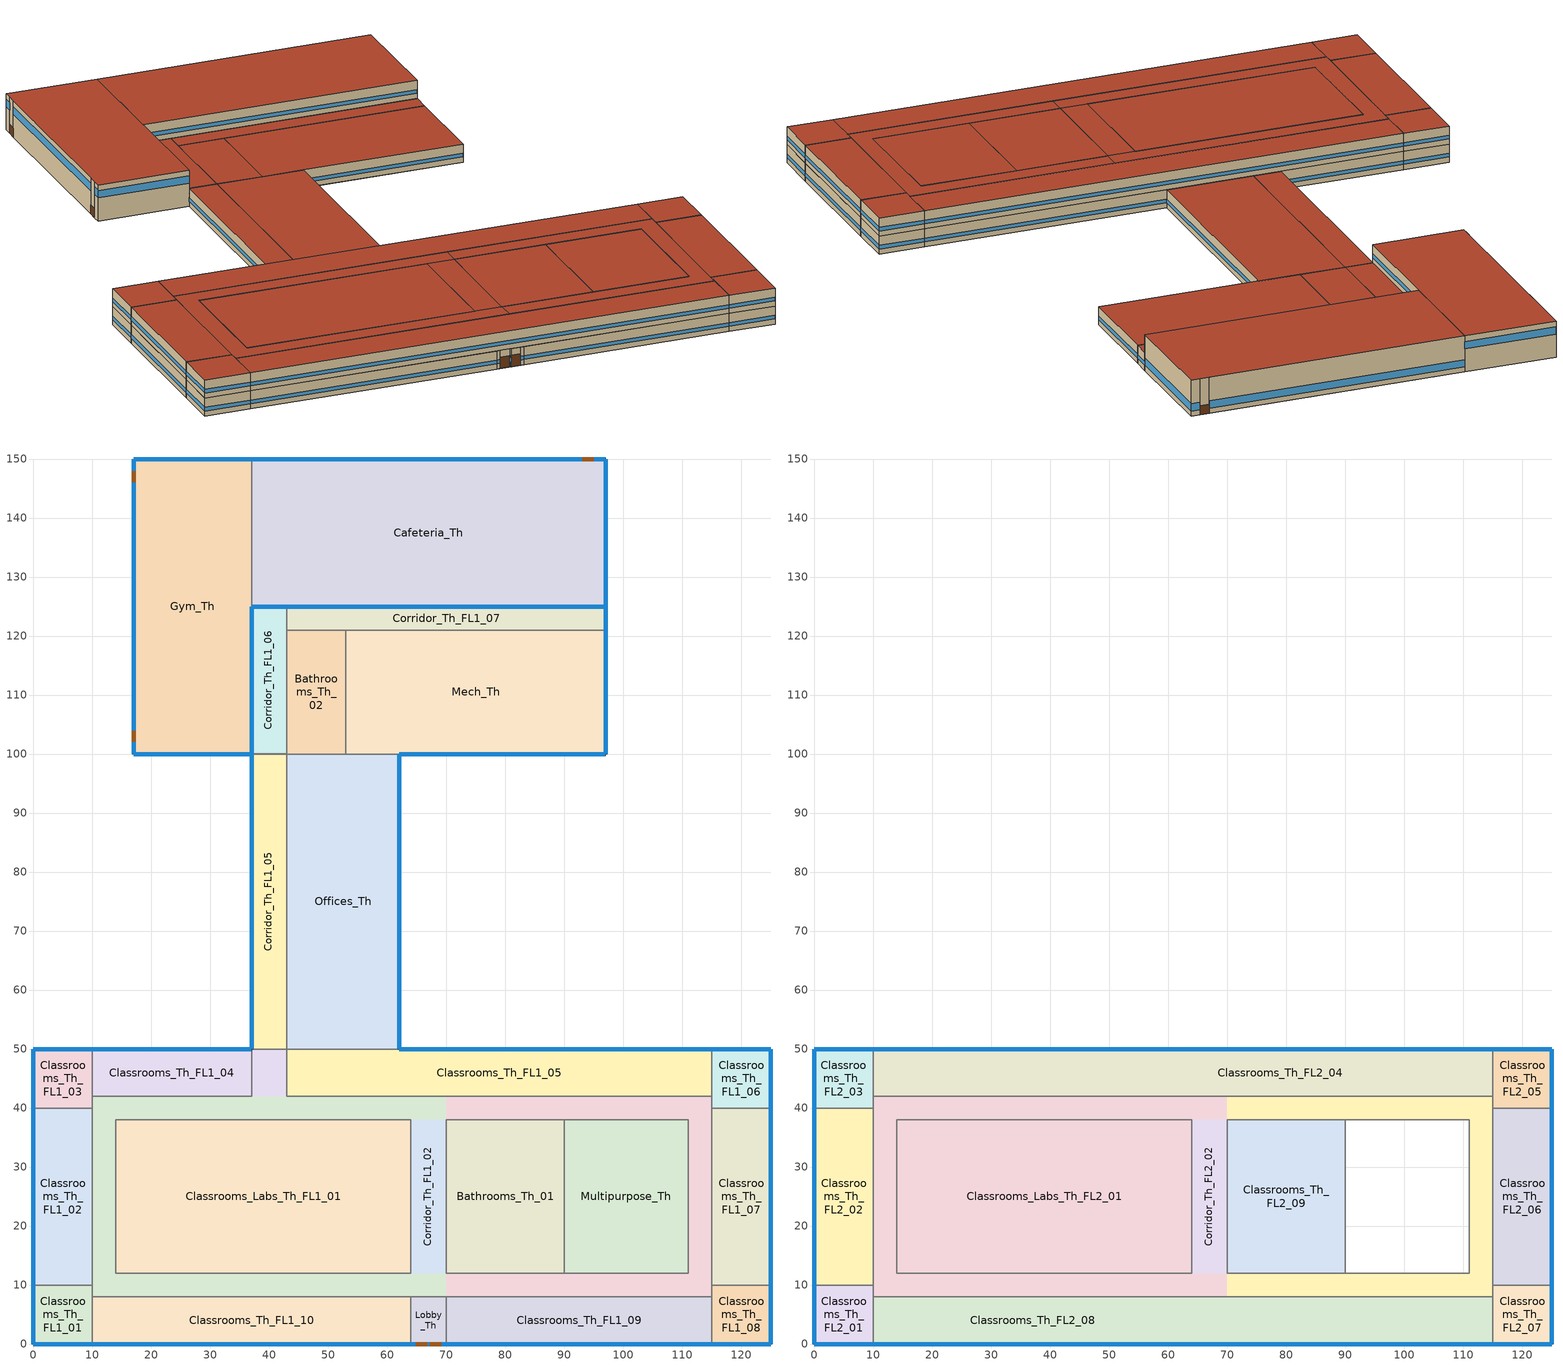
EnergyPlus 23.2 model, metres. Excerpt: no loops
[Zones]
Bathrooms_Th_01
 floor ground (School_Slab_Pre1970): 90,38 90,12 70,12 70,38 z0
 wall to Corridor_Th_FL1_02 (School_IntWall): 70,38 70,12 z0:4
 wall to Corridor_Th_FL1_03 (School_IntWall): 70,12 90,12 / 90,38 70,38 z0:4
 wall to Multipurpose_Th (School_IntWall): 90,12 90,38 z0:4
Bathrooms_Th_02
 floor ground (School_Slab_Pre1970): 53,121 53,100 43,100 43,121 z0
 wall to Mech_Th (School_IntWall): 53,100 53,121 z0:4
 wall to Corridor_Th_FL1_07 (School_IntWall): 53,121 43,121 z0:4
 wall to Corridor_Th_FL1_06 (School_IntWall): 43,121 43,100 z0:4
 wall to Offices_Th (School_IntWall): 43,100 53,100 z0:4
 roof outside (School_Roof_Pre1970): 53,100 53,121 43,121 43,100 z4
Cafeteria_Th
 floor ground (School_Slab_Pre1970): 97,150 97,125 37,125 37,150 z0
 wall outside (School_ExtWall_Pre1970): 97,125 97,150 95.03,150 92.97,150 37,150 z0:8; 37,125 97,125 z4:8
 wall to Gym_Th (School_IntWall): 37,150 37,125 z0:8
 wall to Corridor_Th_FL1_07 (School_IntWall): 43,125 97,125 z0:4
 wall to Corridor_Th_FL1_06 (School_IntWall): 37,125 43,125 z0:4
 window (School_FixedWindow_old-construction): 97,125.03 97,149.97 z1.14:2.75; 92.95,150 37.03,150 z1.14:2.74; 37.03,125 96.97,125 z5.14:5.94; 96.97,150 95.05,150 z1.14:2.79
 door (School_Door_old-construction): 95,150 93,150 z0:2
 roof outside (School_Roof_Pre1970): 97,125 97,150 37,150 37,125 z8
Classrooms_Labs_Th_FL1_01
 floor ground (School_Slab_Pre1970): 64,38 64,12 14,12 14,38 z0
 wall to Corridor_Th_FL1_01 (School_IntWall): 64,38 14,38 14,12 64,12 z0:4
 wall to Corridor_Th_FL1_02 (School_IntWall): 64,12 64,38 z0:4
Classrooms_Th_FL1_01
 floor ground (School_Slab_Pre1970): 10,10 10,0 0,0 0,10 z0
 wall outside (School_ExtWall_Pre1970): 0,10 0,0 10,0 z0:4
 wall to Corridor_Th_FL1_01 (School_IntWall): 10,8 10,10 z0:4
 wall to Classrooms_Th_FL1_10 (School_IntWall): 10,0 10,8 z0:4
 wall to Classrooms_Th_FL1_02 (School_IntWall): 10,10 0,10 z0:4
 window (School_FixedWindow_old-construction): 0,9.97 0,0.03 / 0.03,0 9.97,0 z1.14:1.95
Classrooms_Th_FL1_02
 floor ground (School_Slab_Pre1970): 10,40 10,10 0,10 0,40 z0
 wall outside (School_ExtWall_Pre1970): 0,40 0,10 z0:4
 wall to Corridor_Th_FL1_01 (School_IntWall): 10,10 10,40 z0:4
 wall to Classrooms_Th_FL1_03 (School_IntWall): 10,40 0,40 z0:4
 window (School_FixedWindow_old-construction): 0,39.97 0,10.03 z1.14:1.94
Classrooms_Th_FL1_03
 floor ground (School_Slab_Pre1970): 10,50 10,40 0,40 0,50 z0
 wall outside (School_ExtWall_Pre1970): 10,50 0,50 0,40 z0:4
 wall to Corridor_Th_FL1_01 (School_IntWall): 10,40 10,42 z0:4
 wall to Classrooms_Th_FL1_04 (School_IntWall): 10,42 10,50 z0:4
 window (School_FixedWindow_old-construction): 0,49.97 0,40.03 / 9.97,50 0.03,50 z1.14:1.95
Classrooms_Th_FL1_04
 floor ground (School_Slab_Pre1970): 37,50 37,42 10,42 10,50 z0
 wall outside (School_ExtWall_Pre1970): 37,50 10,50 z0:4
 wall to Corridor_Th_FL1_04 (School_IntWall): 37,42 37,50 z0:4
 wall to Corridor_Th_FL1_01 (School_IntWall): 10,42 37,42 z0:4
 window (School_FixedWindow_old-construction): 36.97,50 10.03,50 z1.14:1.94
Classrooms_Th_FL1_05
 floor ground (School_Slab_Pre1970): 115,50 115,42 43,42 43,50 z0
 wall outside (School_ExtWall_Pre1970): 115,50 62,50 z0:4
 wall to Corridor_Th_FL1_01 (School_IntWall): 43,42 70,42 z0:4
 wall to Corridor_Th_FL1_04 (School_IntWall): 43,50 43,42 z0:4
 wall to Offices_Th (School_IntWall): 62,50 43,50 z0:4
 wall to Corridor_Th_FL1_03 (School_IntWall): 70,42 115,42 z0:4
 wall to Classrooms_Th_FL1_06 (School_IntWall): 115,42 115,50 z0:4
 window (School_FixedWindow_old-construction): 114.97,50 62.03,50 z1.14:1.94
Classrooms_Th_FL1_06
 floor ground (School_Slab_Pre1970): 125,50 125,40 115,40 115,50 z0
 wall outside (School_ExtWall_Pre1970): 125,40 125,50 115,50 z0:4
 wall to Corridor_Th_FL1_03 (School_IntWall): 115,42 115,40 z0:4
 wall to Classrooms_Th_FL1_07 (School_IntWall): 115,40 125,40 z0:4
 window (School_FixedWindow_old-construction): 124.97,50 115.03,50 / 125,40.03 125,49.97 z1.14:1.95
Classrooms_Th_FL1_07
 floor ground (School_Slab_Pre1970): 125,40 125,10 115,10 115,40 z0
 wall outside (School_ExtWall_Pre1970): 125,10 125,40 z0:4
 wall to Classrooms_Th_FL1_08 (School_IntWall): 115,10 125,10 z0:4
 wall to Corridor_Th_FL1_03 (School_IntWall): 115,40 115,10 z0:4
 window (School_FixedWindow_old-construction): 125,10.03 125,39.97 z1.14:1.94
Classrooms_Th_FL1_08
 floor ground (School_Slab_Pre1970): 125,10 125,0 115,0 115,10 z0
 wall outside (School_ExtWall_Pre1970): 115,0 125,0 125,10 z0:4
 wall to Classrooms_Th_FL1_09 (School_IntWall): 115,8 115,0 z0:4
 wall to Corridor_Th_FL1_03 (School_IntWall): 115,10 115,8 z0:4
 window (School_FixedWindow_old-construction): 125,0.03 125,9.97 / 115.03,0 124.97,0 z1.14:1.95
Classrooms_Th_FL1_09
 floor ground (School_Slab_Pre1970): 115,8 115,0 70,0 70,8 z0
 wall outside (School_ExtWall_Pre1970): 70,0 115,0 z0:4
 wall to Corridor_Th_FL1_03 (School_IntWall): 115,8 70,8 z0:4
 wall to Lobby_Th (School_IntWall): 70,8 70,0 z0:4
 window (School_FixedWindow_old-construction): 70.03,0 114.97,0 z1.14:1.94
Classrooms_Th_FL1_10
 floor ground (School_Slab_Pre1970): 64,8 64,0 10,0 10,8 z0
 wall outside (School_ExtWall_Pre1970): 10,0 64,0 z0:4
 wall to Corridor_Th_FL1_01 (School_IntWall): 64,8 10,8 z0:4
 wall to Lobby_Th (School_IntWall): 64,0 64,8 z0:4
 window (School_FixedWindow_old-construction): 10.03,0 63.97,0 z1.14:1.94
Corridor_Th_FL1_01
 floor ground (School_Slab_Pre1970): 70,42 70,38 14,38 14,12 70,12 70,8 10,8 10,42 z0
 wall to Lobby_Th (School_IntWall): 64,8 70,8 z0:4
Corridor_Th_FL1_02
 floor ground (School_Slab_Pre1970): 70,38 70,12 64,12 64,38 z0
Corridor_Th_FL1_03
 floor ground (School_Slab_Pre1970): 115,42 115,8 70,8 70,12 111,12 111,38 70,38 70,42 z0
 wall to Multipurpose_Th (School_IntWall): 90,38 111,38 111,12 90,12 z0:4
Corridor_Th_FL1_04
 floor ground (School_Slab_Pre1970): 43,50 43,42 37,42 37,50 z0
 wall to Corridor_Th_FL1_05 (School_IntWall): 43,50 37,50 z0:4
Corridor_Th_FL1_05
 floor ground (School_Slab_Pre1970): 43,100 43,50 37,50 37,100 z0
 wall outside (School_ExtWall_Pre1970): 37,100 37,50 z0:4
 wall to Offices_Th (School_IntWall): 43,50 43,100 z0:4
 wall to Corridor_Th_FL1_06 (School_IntWall): 43,100 37,100 z0:4
 window (School_FixedWindow_old-construction): 37,99.97 37,50.03 z1.14:1.94
 roof outside (School_Roof_Pre1970): 43,50 43,100 37,100 37,50 z4
Corridor_Th_FL1_06
 floor ground (School_Slab_Pre1970): 43,125 43,100 37,100 37,125 z0
 wall to Corridor_Th_FL1_07 (School_IntWall): 43,121 43,125 z0:4
 wall to Gym_Th (School_IntWall): 37,125 37,100 z0:4
 roof outside (School_Roof_Pre1970): 43,100 43,125 37,125 37,100 z4
Corridor_Th_FL1_07
 floor ground (School_Slab_Pre1970): 97,125 97,121 43,121 43,125 z0
 wall outside (School_ExtWall_Pre1970): 97,121 97,125 z0:4
 wall to Mech_Th (School_IntWall): 53,121 97,121 z0:4
 window (School_FixedWindow_old-construction): 97,121.03 97,124.97 z1.14:1.95
 roof outside (School_Roof_Pre1970): 97,121 97,125 43,125 43,121 z4
Gym_Th
 floor ground (School_Slab_Pre1970): 37,150 37,100 17,100 17,150 z0
 wall outside (School_ExtWall_Pre1970): 37,150 17,150 17,148.03 17,145.97 17,104.03 17,101.97 17,100 37,100 z0:8; 37,100 37,125 z4:8
 window (School_FixedWindow_old-construction): 17.03,100 36.97,100 / 36.97,150 17.03,150 z5.14:6.75; 17,145.95 17,104.05 z5.14:6.74; 37,100.03 37,124.97 z5.14:5.94; 17,101.95 17,100.03 / 17,149.97 17,148.05 z5.14:6.79
 door (School_Door_old-construction): 17,148 17,146 / 17,104 17,102 z0:2
 roof outside (School_Roof_Pre1970): 37,100 37,150 17,150 17,100 z8
Lobby_Th
 floor ground (School_Slab_Pre1970): 70,8 70,0 64,0 64,8 z0
 wall outside (School_ExtWall_Pre1970): 64,0 64.77,0 66.83,0 67.17,0 69.23,0 70,0 z0:4
 window (School_FixedWindow_old-construction): 64.03,0 64.75,0 / 69.25,0 69.97,0 z1.14:2; 66.85,0 67.15,0 z1.14:2.08
 door (School_Door_old-construction): 64.8,0 66.8,0 / 67.2,0 69.2,0 z0:2.5
Mech_Th
 floor ground (School_Slab_Pre1970): 97,121 97,100 53,100 53,121 z0
 wall outside (School_ExtWall_Pre1970): 62,100 97,100 97,121 z0:4
 wall to Offices_Th (School_IntWall): 53,100 62,100 z0:4
 window (School_FixedWindow_old-construction): 97,100.03 97,120.97 / 62.03,100 96.97,100 z1.14:1.94
 roof outside (School_Roof_Pre1970): 97,100 97,121 53,121 53,100 z4
Multipurpose_Th
 floor ground (School_Slab_Pre1970): 111,38 111,12 90,12 90,38 z0
 wall to Classrooms_Th_FL2_09 (School_IntWall): 90,38 90,12 z4:8
 wall to Corridor_Th_FL2_03 (School_IntWall): 90,12 111,12 111,38 90,38 z4:8
 roof outside (School_Roof_Pre1970): 111,12 111,38 90,38 90,12 z8
Offices_Th
 floor ground (School_Slab_Pre1970): 62,100 62,50 43,50 43,100 z0
 wall outside (School_ExtWall_Pre1970): 62,50 62,100 z0:4
 window (School_FixedWindow_old-construction): 62,50.03 62,99.97 z1.14:1.94
 roof outside (School_Roof_Pre1970): 62,50 62,100 43,100 43,50 z4
Classrooms_Labs_Th_FL2_01
 floor to Classrooms_Labs_Th_FL1_01 (School_Floor_Pre1970): 64,38 64,12 14,12 14,38 z4
 wall to Corridor_Th_FL2_01 (School_IntWall): 64,38 14,38 14,12 64,12 z4:8
 wall to Corridor_Th_FL2_02 (School_IntWall): 64,12 64,38 z4:8
 roof outside (School_Roof_Pre1970): 64,12 64,38 14,38 14,12 z8
Classrooms_Th_FL2_01
 floor to Classrooms_Th_FL1_01 (School_Floor_Pre1970): 10,10 10,0 0,0 0,10 z4
 wall outside (School_ExtWall_Pre1970): 0,10 0,0 10,0 z4:8
 wall to Classrooms_Th_FL2_02 (School_IntWall): 10,10 0,10 z4:8
 wall to Classrooms_Th_FL2_08 (School_IntWall): 10,0 10,8 z4:8
 wall to Corridor_Th_FL2_01 (School_IntWall): 10,8 10,10 z4:8
 window (School_FixedWindow_old-construction): 0.03,0 9.97,0 / 0,9.97 0,0.03 z5.14:5.95
 roof outside (School_Roof_Pre1970): 10,0 10,10 0,10 0,0 z8
Classrooms_Th_FL2_02
 floor to Classrooms_Th_FL1_02 (School_Floor_Pre1970): 10,40 10,10 0,10 0,40 z4
 wall outside (School_ExtWall_Pre1970): 0,40 0,10 z4:8
 wall to Corridor_Th_FL2_01 (School_IntWall): 10,10 10,40 z4:8
 wall to Classrooms_Th_FL2_03 (School_IntWall): 10,40 0,40 z4:8
 window (School_FixedWindow_old-construction): 0,39.97 0,10.03 z5.14:5.94
 roof outside (School_Roof_Pre1970): 10,10 10,40 0,40 0,10 z8
Classrooms_Th_FL2_03
 floor to Classrooms_Th_FL1_03 (School_Floor_Pre1970): 10,50 10,40 0,40 0,50 z4
 wall outside (School_ExtWall_Pre1970): 10,50 0,50 0,40 z4:8
 wall to Corridor_Th_FL2_01 (School_IntWall): 10,40 10,42 z4:8
 wall to Classrooms_Th_FL2_04 (School_IntWall): 10,42 10,50 z4:8
 window (School_FixedWindow_old-construction): 0,49.97 0,40.03 / 9.97,50 0.03,50 z5.14:5.95
 roof outside (School_Roof_Pre1970): 10,40 10,50 0,50 0,40 z8
Classrooms_Th_FL2_04
 floor to Classrooms_Th_FL1_05 (School_Floor_Pre1970): 115,50 115,42 43,42 43,50 z4
 floor to Corridor_Th_FL1_04 (School_Floor_Pre1970): 43,50 43,42 37,42 37,50 z4
 floor to Classrooms_Th_FL1_04 (School_Floor_Pre1970): 37,50 37,42 10,42 10,50 z4
 wall outside (School_ExtWall_Pre1970): 115,50 10,50 z4:8
 wall to Classrooms_Th_FL2_05 (School_IntWall): 115,42 115,50 z4:8
 wall to Corridor_Th_FL2_03 (School_IntWall): 70,42 115,42 z4:8
 wall to Corridor_Th_FL2_01 (School_IntWall): 10,42 70,42 z4:8
 window (School_FixedWindow_old-construction): 114.97,50 10.03,50 z5.14:5.94
 roof outside (School_Roof_Pre1970): 115,42 115,50 10,50 10,42 z8
Classrooms_Th_FL2_05
 floor to Classrooms_Th_FL1_06 (School_Floor_Pre1970): 125,50 125,40 115,40 115,50 z4
 wall outside (School_ExtWall_Pre1970): 125,40 125,50 115,50 z4:8
 wall to Classrooms_Th_FL2_06 (School_IntWall): 115,40 125,40 z4:8
 wall to Corridor_Th_FL2_03 (School_IntWall): 115,42 115,40 z4:8
 window (School_FixedWindow_old-construction): 125,40.03 125,49.97 / 124.97,50 115.03,50 z5.14:5.95
 roof outside (School_Roof_Pre1970): 125,40 125,50 115,50 115,40 z8
Classrooms_Th_FL2_06
 floor to Classrooms_Th_FL1_07 (School_Floor_Pre1970): 125,40 125,10 115,10 115,40 z4
 wall outside (School_ExtWall_Pre1970): 125,10 125,40 z4:8
 wall to Corridor_Th_FL2_03 (School_IntWall): 115,40 115,10 z4:8
 wall to Classrooms_Th_FL2_07 (School_IntWall): 115,10 125,10 z4:8
 window (School_FixedWindow_old-construction): 125,10.03 125,39.97 z5.14:5.94
 roof outside (School_Roof_Pre1970): 125,10 125,40 115,40 115,10 z8
Classrooms_Th_FL2_07
 floor to Classrooms_Th_FL1_08 (School_Floor_Pre1970): 125,10 125,0 115,0 115,10 z4
 wall outside (School_ExtWall_Pre1970): 115,0 125,0 125,10 z4:8
 wall to Corridor_Th_FL2_03 (School_IntWall): 115,10 115,8 z4:8
 wall to Classrooms_Th_FL2_08 (School_IntWall): 115,8 115,0 z4:8
 window (School_FixedWindow_old-construction): 115.03,0 124.97,0 / 125,0.03 125,9.97 z5.14:5.95
 roof outside (School_Roof_Pre1970): 125,0 125,10 115,10 115,0 z8
Classrooms_Th_FL2_08
 floor to Classrooms_Th_FL1_09 (School_Floor_Pre1970): 115,8 115,0 70,0 70,8 z4
 floor to Classrooms_Th_FL1_10 (School_Floor_Pre1970): 64,8 64,0 10,0 10,8 z4
 floor to Lobby_Th (School_Floor_Pre1970): 70,8 70,0 64,0 64,8 z4
 wall outside (School_ExtWall_Pre1970): 10,0 115,0 z4:8
 wall to Corridor_Th_FL2_01 (School_IntWall): 70,8 10,8 z4:8
 wall to Corridor_Th_FL2_03 (School_IntWall): 115,8 70,8 z4:8
 window (School_FixedWindow_old-construction): 10.03,0 114.97,0 z5.14:5.94
 roof outside (School_Roof_Pre1970): 115,0 115,8 10,8 10,0 z8
Classrooms_Th_FL2_09
 floor to Bathrooms_Th_01 (School_Floor_Pre1970): 90,38 90,12 70,12 70,38 z4
 wall to Corridor_Th_FL2_03 (School_IntWall): 70,12 90,12 / 90,38 70,38 z4:8
 wall to Corridor_Th_FL2_02 (School_IntWall): 70,38 70,12 z4:8
 roof outside (School_Roof_Pre1970): 90,12 90,38 70,38 70,12 z8
Corridor_Th_FL2_01
 floor to Corridor_Th_FL1_01 (School_Floor_Pre1970): 70,42 70,38 14,38 14,12 70,12 70,8 10,8 10,42 z4
 roof outside (School_Roof_Pre1970): 70,8 70,12 14,12 14,38 70,38 70,42 10,42 10,8 z8
Corridor_Th_FL2_02
 floor to Corridor_Th_FL1_02 (School_Floor_Pre1970): 70,38 70,12 64,12 64,38 z4
 roof outside (School_Roof_Pre1970): 70,12 70,38 64,38 64,12 z8
Corridor_Th_FL2_03
 floor to Corridor_Th_FL1_03 (School_Floor_Pre1970): 115,42 115,8 70,8 70,12 111,12 111,38 70,38 70,42 z4
 roof outside (School_Roof_Pre1970): 115,8 115,42 70,42 70,38 111,38 111,12 70,12 70,8 z8
[Building]
Building 1: Temperature Convergence Tolerance Value {deltaC}=0.5
[Site:Location]
MONTREAL-TRUDEAU-IAP: Latitude {deg}=45.467; Longitude {deg}=-73.733; Time Zone {hr}=-5; Elevation {m}=36
[SizingPeriod:DesignDay] Day of Month=21; Dry-Bulb Temperature Range Modifier Type=DefaultMultipliers; Humidity Condition Type=Wetbulb; Barometric Pressure {Pa}=100893; Rain Indicator=No; Snow Indicator=No; Daylight Saving Time Indicator=No; Begin Environment Reset Mode=FullResetAtBeginEnvironment
Name | Month | Day Type | Maximum Dry-Bulb Temperature {C} | Daily Dry-Bulb Temperature Range {deltaC} | Wetbulb or DewPoint at Maximum Dry-Bulb {C} | Wind Speed {m/s} | Wind Direction {deg} | Solar Model Indicator | ASHRAE Clear Sky Optical Depth for Beam Irradiance (taub) | ASHRAE Clear Sky Optical Depth for Diffuse Irradiance (taud) | Sky Clearness
Montreal-Trudeau Intl AP Ann Clg .4% Condns DB=>MWB | 7 | SummerDesignDay | 30.3 | 8.8 | 22.1 | 5.4 | 230 | ASHRAETau | 0.431 | 2.246
Montreal-Trudeau Intl AP Ann Htg 99.6% Condns DB | 1 | WinterDesignDay | -22.9 | 0 | -22.9 | 4.3 | 260 | ASHRAEClearSky |  |  | 0
[Material] Thermal Absorptance=0.9; Visible Absorptance=0.5
Name | Roughness | Thickness {m} | Conductivity {W/m-K} | Density {kg/m3} | Specific Heat {J/kg-K} | Solar Absorptance
Brick Facade | MediumRough | 0.10159 | 1.311205 | 2080 | 921.096 | 0.6
ExtWallConcrete_Insulation_Pre1970 | MediumRough | 0.0312 | 0.034615 | 28.8 | 1214.172 | 0.5
Gypsum Board | Smooth | 0.016 | 0.16 | 800 | 837 | 0.3
Heavy Weight Concrete Int Floor 1 | Rough | 0.1016 | 1.311 | 2240 | 836.8 | 0.5
Heavy Weight Concrete Slab 1 | Rough | 0.3048 | 1.311 | 2240 | 836.8 | 0.5
Lightweight Concrete Roof 1 | MediumRough | 0.0508102 | 0.360512 | 1280 | 837.36 | 0.5
Roof Gravel 1 | MediumRough | 0.01271 | 1.443433 | 880 | 1674.72 | 0.7
Roof_Insulation_Pre1970 | MediumRough | 0.116 | 0.034615 | 28.8 | 1214.172 | 0.5
Wood_Furniture | Smooth | 0.05 | 0.2 | 600 | 2300 | 0.5
[Material:NoMass] Roughness=MediumRough; Thermal Absorptance=0.9
Name | Thermal Resistance {m2-K/W} | Solar Absorptance | Visible Absorptance
Air Layer | 0.157 | 0.7 | 0.7
Door panel | 0.475964 | 0.7 | 0.7
Flooring Tile | 0.13 | 0.5 | 0.2
[WindowMaterial:SimpleGlazingSystem]
School_OldConstruction_FixedAssemblyWindow: U-Factor {W/m2-K}=3.52036; Solar Heat Gain Coefficient=0.41
[Construction]
Furnishings 1; Furnishings 2; Furnishings 3; Furnishings 4; Furnishings 5: Wood_Furniture
School_Door_old-construction: Door panel
School_ExtWall_Pre1970: Brick Facade, Air Layer, ExtWallConcrete_Insulation_Pre1970, Gypsum Board
School_FixedWindow_old-construction: School_OldConstruction_FixedAssemblyWindow
School_Floor_Pre1970: Heavy Weight Concrete Int Floor 1, Flooring Tile
School_IntWall: Gypsum Board, Gypsum Board
School_Roof_Pre1970: Roof Gravel 1, Roof_Insulation_Pre1970, Lightweight Concrete Roof 1
School_Slab_Pre1970: Heavy Weight Concrete Slab 1, Flooring Tile
[Zone] Multiplier=1; Part of Total Floor Area=Yes
Bathrooms_Th_01; Bathrooms_Th_02; Cafeteria_Th; Classrooms_Labs_Th_FL1_01; Classrooms_Labs_Th_FL2_01; Classrooms_Th_FL1_01; Classrooms_Th_FL1_02; Classrooms_Th_FL1_03; Classrooms_Th_FL1_04; Classrooms_Th_FL1_05; Classrooms_Th_FL1_06; Classrooms_Th_FL1_07; Classrooms_Th_FL1_08; Classrooms_Th_FL1_09; Classrooms_Th_FL1_10; Classrooms_Th_FL2_01; Classrooms_Th_FL2_02; Classrooms_Th_FL2_03; Classrooms_Th_FL2_04; Classrooms_Th_FL2_05; Classrooms_Th_FL2_06; Classrooms_Th_FL2_07; Classrooms_Th_FL2_08; Classrooms_Th_FL2_09; Corridor_Th_FL1_01; Corridor_Th_FL1_02; Corridor_Th_FL1_03; Corridor_Th_FL1_04; Corridor_Th_FL1_05; Corridor_Th_FL1_06; Corridor_Th_FL1_07; Corridor_Th_FL2_01; Corridor_Th_FL2_02; Corridor_Th_FL2_03; Gym_Th; Lobby_Th; Mech_Th; Multipurpose_Th; Offices_Th
[Space]
Name | Zone | Space Type
Bathrooms_01 | Bathrooms_Th_01 | Bathrooms
Bathrooms_02 | Bathrooms_Th_02 | Bathrooms
Cafeteria_FL1 | Cafeteria_Th | Cafeteria
Classrooms_labs_FL1_01 | Classrooms_Labs_Th_FL1_01 | Labroom
Classrooms_Labs_FL2_01 | Classrooms_Labs_Th_FL2_01 | Labroom
Classrooms_FL1_01 | Classrooms_Th_FL1_01 | Classroom
Classrooms_FL1_02 | Classrooms_Th_FL1_02 | Classroom
Classrooms_FL1_03 | Classrooms_Th_FL1_03 | Classroom
Classrooms_FL1_04 | Classrooms_Th_FL1_04 | Classroom
Classrooms_FL1_05 | Classrooms_Th_FL1_05 | Classroom
Classrooms_FL1_06 | Classrooms_Th_FL1_06 | Classroom
Classrooms_FL1_07 | Classrooms_Th_FL1_07 | Classroom
Classrooms_FL1_08 | Classrooms_Th_FL1_08 | Classroom
Classrooms_FL1_09 | Classrooms_Th_FL1_09 | Classroom
Classrooms_FL1_10 | Classrooms_Th_FL1_10 | Classroom
Classrooms_FL2_01 | Classrooms_Th_FL2_01 | Classroom
Classrooms_FL2_02 | Classrooms_Th_FL2_02 | Classroom
Classrooms_FL2_03 | Classrooms_Th_FL2_03 | Classroom
Classrooms_FL2_04 | Classrooms_Th_FL2_04 | Classroom
Classrooms_FL2_05 | Classrooms_Th_FL2_05 | Classroom
Classrooms_FL2_06 | Classrooms_Th_FL2_06 | Classroom
Classrooms_FL2_07 | Classrooms_Th_FL2_07 | Classroom
Classrooms_FL2_08 | Classrooms_Th_FL2_08 | Classroom
Classrooms_FL2_09 | Classrooms_Th_FL2_09 | Classroom
Corridor_FL1_01 | Corridor_Th_FL1_01 | Corridors
Corridor_FL1_02 | Corridor_Th_FL1_02 | Corridors
Corridor_FL1_03 | Corridor_Th_FL1_03 | Corridors
Corridor_FL1_04 | Corridor_Th_FL1_04 | Corridors
Corridor_FL1_05 | Corridor_Th_FL1_05 | Corridors
Corridor_FL1_06 | Corridor_Th_FL1_06 | Corridors
Corridor_FL1_07 | Corridor_Th_FL1_07 | Corridors
Corridor_FL2_01 | Corridor_Th_FL2_01 | Corridors
Corridor_FL2_02 | Corridor_Th_FL2_02 | Corridors
Corridor_FL2_03 | Corridor_Th_FL2_03 | Corridors
Gym_FL1 | Gym_Th | Gym
Lobby_FL1 | Lobby_Th | Lobby
Mech_FL1 | Mech_Th | Mech
Multipurpose_FL1 | Multipurpose_Th | Assemblyroom
Offices_FL1 | Offices_Th | Offices
[SpaceList]
Bathrooms: Bathrooms_01, Bathrooms_02
Cafeteria: Cafeteria_FL1
Labroom: Classrooms_Labs_FL2_01, Classrooms_labs_FL1_01
Classroom: Classrooms_FL1_10, Classrooms_FL2_05, Classrooms_FL1_01, Classrooms_FL1_03, Classrooms_FL1_02, Classrooms_FL1_04, Classrooms_FL2_06, Classrooms_FL2_03, Classrooms_FL1_09, Classrooms_FL1_05, Classrooms_FL1_06, Classrooms_FL2_09, Classrooms_FL1_07, Classrooms_FL1_08, Classrooms_FL2_01, Classrooms_FL2_02, Classrooms_FL2_08, Classrooms_FL2_07, Classrooms_FL2_04
Corridors: Corridor_FL2_02, Corridor_FL1_04, Corridor_FL1_07, Corridor_FL1_03, Corridor_FL2_03, Corridor_FL1_06, Corridor_FL1_05, Corridor_FL2_01, Corridor_FL1_01, Corridor_FL1_02
Gym: Gym_FL1
Lobby: Lobby_FL1
Mech: Mech_FL1
Assemblyroom: Multipurpose_FL1
Offices: Offices_FL1
[InternalMass] Surface Area {m2}=40
Name | Construction | Zone or ZoneList | Space or SpaceList
Bathrooms_01 Internal Mass 10 | Furnishings 1 | Bathrooms_Th_01 | Bathrooms_01
Bathrooms_02 Internal Mass 10 | Furnishings 1 | Bathrooms_Th_02 | Bathrooms_02
Classrooms_Labs_FL2_01 Internal Mass 12 | Furnishings 2 | Classrooms_Labs_Th_FL2_01 | Classrooms_Labs_FL2_01
Classrooms_labs_FL1_01 Internal Mass 12 | Furnishings 2 | Classrooms_Labs_Th_FL1_01 | Classrooms_labs_FL1_01
Classrooms_FL1_10 Internal Mass 11 | Furnishings 1 | Classrooms_Th_FL1_10 | Classrooms_FL1_10
Classrooms_FL2_05 Internal Mass 11 | Furnishings 1 | Classrooms_Th_FL2_05 | Classrooms_FL2_05
Classrooms_FL1_01 Internal Mass 11 | Furnishings 1 | Classrooms_Th_FL1_01 | Classrooms_FL1_01
Classrooms_FL1_03 Internal Mass 11 | Furnishings 1 | Classrooms_Th_FL1_03 | Classrooms_FL1_03
Classrooms_FL1_02 Internal Mass 11 | Furnishings 1 | Classrooms_Th_FL1_02 | Classrooms_FL1_02
Classrooms_FL1_04 Internal Mass 11 | Furnishings 1 | Classrooms_Th_FL1_04 | Classrooms_FL1_04
Classrooms_FL2_06 Internal Mass 11 | Furnishings 1 | Classrooms_Th_FL2_06 | Classrooms_FL2_06
Classrooms_FL2_03 Internal Mass 11 | Furnishings 1 | Classrooms_Th_FL2_03 | Classrooms_FL2_03
Classrooms_FL1_09 Internal Mass 11 | Furnishings 1 | Classrooms_Th_FL1_09 | Classrooms_FL1_09
Classrooms_FL1_05 Internal Mass 11 | Furnishings 1 | Classrooms_Th_FL1_05 | Classrooms_FL1_05
Classrooms_FL1_06 Internal Mass 11 | Furnishings 1 | Classrooms_Th_FL1_06 | Classrooms_FL1_06
Classrooms_FL2_09 Internal Mass 11 | Furnishings 1 | Classrooms_Th_FL2_09 | Classrooms_FL2_09
Classrooms_FL1_07 Internal Mass 11 | Furnishings 1 | Classrooms_Th_FL1_07 | Classrooms_FL1_07
Classrooms_FL1_08 Internal Mass 11 | Furnishings 1 | Classrooms_Th_FL1_08 | Classrooms_FL1_08
Classrooms_FL2_01 Internal Mass 11 | Furnishings 1 | Classrooms_Th_FL2_01 | Classrooms_FL2_01
Classrooms_FL2_02 Internal Mass 11 | Furnishings 1 | Classrooms_Th_FL2_02 | Classrooms_FL2_02
Classrooms_FL2_08 Internal Mass 11 | Furnishings 1 | Classrooms_Th_FL2_08 | Classrooms_FL2_08
Classrooms_FL2_07 Internal Mass 11 | Furnishings 1 | Classrooms_Th_FL2_07 | Classrooms_FL2_07
Classrooms_FL2_04 Internal Mass 11 | Furnishings 1 | Classrooms_Th_FL2_04 | Classrooms_FL2_04
Mech_FL1 Internal Mass 14 | Furnishings 3 | Mech_Th | Mech_FL1
Multipurpose_FL1 Internal Mass 9 | Furnishings 5 | Multipurpose_Th | Multipurpose_FL1
Offices_FL1 Internal Mass 13 | Furnishings 4 | Offices_Th | Offices_FL1
[Lights] Schedule=School_LightingSchedule 1; Design Level Calculation Method=Watts/Area; Watts per Zone Floor Area {W/m2}=8; Fraction Radiant=0.4; Fraction Visible=0.2; Fraction Replaceable=1
Name | Zone or ZoneList or Space or SpaceList
Lights 8 | Bathrooms
Lights 9 | Cafeteria
Lights 6 | Labroom
Lights 3 | Classroom
Lights 4 | Corridors
Lights 5 | Gym
Lights 10 | Lobby
Lights 11 | Mech
Lights 1 | Assemblyroom
Lights 7 | Offices
[People] Fraction Radiant=0.3; Activity Level Schedule=ACTIVITY_SCH; Enable ASHRAE 55 Comfort Warnings=No; Mean Radiant Temperature Calculation Type=ZoneAveraged; Thermal Comfort Model 1 Type=AdaptiveASH55
Name | Zone or ZoneList or Space or SpaceList | Number of People Schedule | Number of People Calculation Method | Number of People | Floor Area per Person {m2/person}
People 1 | Bathrooms | School_OccupantSchedule | People | 0
People 3 | Cafeteria | School_OccupantSchedule_Cafeteria | Area/Person |  | 0.929
People 7 | Labroom | School_OccupantSchedule | Area/Person |  | 3.4
People 4 | Classroom | School_OccupantSchedule | Area/Person |  | 3.4
People 5 | Corridors | School_OccupantSchedule | People | 0
People 6 | Gym | School_OccupantSchedule | People | 25
People 9 | Lobby | School_OccupantSchedule | People | 0
People 8 | Assemblyroom | School_OccupantSchedule | People | 50
People 10 | Offices | School_OccupantSchedule | Area/Person |  | 18.579
[ZoneInfiltration:DesignFlowRate] Velocity Term Coefficient=0
Name | Zone or ZoneList or Space or SpaceList | Schedule | Design Flow Rate Calculation Method | Flow Rate per Exterior Surface Area {m3/s-m2} | Constant Term Coefficient | Temperature Term Coefficient | Velocity Squared Term Coefficient | Design Flow Rate {m3/s}
School Infiltration NIST OldConstruction HVACoff 2 | Bathrooms | HVACOperationSchd_Inverse | Flow/ExteriorArea | 0.00056896 | -0.0043 | 0.003 | 0.0215
School Infiltration NIST OldConstruction HVACon 2 | Bathrooms | HVACOperationSchd | Flow/ExteriorArea | 0.00056896 | 0 | 0.0056 | 0.0305
School Infiltration NIST OldConstruction HVACoff 3 | Cafeteria | HVACOperationSchd_Inverse | Flow/ExteriorArea | 0.00056896 | -0.0043 | 0.003 | 0.0215
School Infiltration NIST OldConstruction HVACon 3 | Cafeteria | HVACOperationSchd | Flow/ExteriorArea | 0.00056896 | 0 | 0.0056 | 0.0305
School Infiltration NIST OldConstruction HVACoff 7 | Labroom | HVACOperationSchd_Inverse | Flow/ExteriorArea | 0.00056896 | -0.0043 | 0.003 | 0.0215
School Infiltration NIST OldConstruction HVACon 7 | Labroom | HVACOperationSchd | Flow/ExteriorArea | 0.00056896 | 0 | 0.0056 | 0.0305
School Infiltration NIST OldConstruction HVACoff 1 | Classroom | HVACOperationSchd_Inverse | Flow/ExteriorArea | 0.00056896 | -0.0043 | 0.003 | 0.0215
School Infiltration NIST OldConstruction HVACon 1 | Classroom | HVACOperationSchd | Flow/ExteriorArea | 0.00056896 | 0 | 0.0056 | 0.0305
School Infiltration NIST OldConstruction HVACoff 4 | Corridors | HVACOperationSchd_Inverse | Flow/ExteriorArea | 0.00056896 | -0.0043 | 0.003 | 0.0215
School Infiltration NIST OldConstruction HVACon 4 | Corridors | HVACOperationSchd | Flow/ExteriorArea | 0.00056896 | 0 | 0.0056 | 0.0305
School Infiltration NIST OldConstruction HVACoff 5 | Gym | HVACOperationSchd_Inverse | Flow/ExteriorArea | 0.00056896 | -0.0043 | 0.003 | 0.0215
School Infiltration NIST OldConstruction HVACon 5 | Gym | HVACOperationSchd | Flow/ExteriorArea | 0.00056896 | 0 | 0.0056 | 0.0305
Lobby_Door_Infiltration 1 | Lobby | INFIL_Door_Opening_SCH | Flow/Zone |  | 1 | 0 | 0 | 3.03132
School Infiltration NIST OldConstruction HVACoff 6 | Lobby | HVACOperationSchd_Inverse | Flow/ExteriorArea | 0.00056896 | -0.0043 | 0.003 | 0.0215
School Infiltration NIST OldConstruction HVACon 6 | Lobby | HVACOperationSchd | Flow/ExteriorArea | 0.00056896 | 0 | 0.0056 | 0.0305
School Infiltration NIST OldConstruction HVACoff 8 | Mech | HVACOperationSchd_Inverse | Flow/ExteriorArea | 0.00056896 | -0.0043 | 0.003 | 0.0215
School Infiltration NIST OldConstruction HVACon 8 | Mech | HVACOperationSchd | Flow/ExteriorArea | 0.00056896 | 0 | 0.0056 | 0.0305
School Infiltration NIST OldConstruction HVACoff | Assemblyroom | HVACOperationSchd_Inverse | Flow/ExteriorArea | 0.00056896 | -0.0043 | 0.003 | 0.0215
School Infiltration NIST OldConstruction HVACon | Assemblyroom | HVACOperationSchd | Flow/ExteriorArea | 0.00056896 | 0 | 0.0056 | 0.0305
School Infiltration NIST OldConstruction HVACoff 9 | Offices | HVACOperationSchd_Inverse | Flow/ExteriorArea | 0.00056896 | -0.0043 | 0.003 | 0.0215
School Infiltration NIST OldConstruction HVACon 9 | Offices | HVACOperationSchd | Flow/ExteriorArea | 0.00056896 | 0 | 0.0056 | 0.0305
[ElectricEquipment] Schedule=School_PlugLoadSchedule 1; Design Level Calculation Method=Watts/Area; Watts per Zone Floor Area {W/m2}=5; Fraction Radiant=0.2
Name | Zone or ZoneList or Space or SpaceList
Electric Equipment 4 | Labroom
Electric Equipment 2 | Classroom
Electric Equipment 3 | Gym
Electric Equipment 1 | Assemblyroom
Electric Equipment 5 | Offices
[AvailabilityManager:NightCycle] Applicability Schedule=Always On Discrete; Fan Schedule=HVACOperationSchd; Control Type=CycleOnAny; Thermostat Tolerance {deltaC}=1; Cycling Run Time Control Type=FixedRunTime; Cycling Run Time {s}=3600
Availability Manager Night Cycle 1; Availability Manager Night Cycle 2
[AvailabilityManager:Scheduled]
Name | Schedule
Air Loop HVAC Outdoor Air System 3 Availability Manager; Air Loop HVAC Outdoor Air System 4 Availability Manager; DOAS Cafeteria Availability Manager; Air Loop HVAC Outdoor Air System 1 Availability Manager; Air Loop HVAC Outdoor Air System 2 Availability Manager | Always On Discrete
DOAS Gym Availability Manager | Always On Discrete 1
[Schedule:Day:Interval]
Schedule Day 55; Schedule Day 71; Schedule Day 65; Schedule Day 63: No, 24:00, 0.175
Schedule Day 70; Schedule Day 62: No, 06:00, 0.175, 07:00, 0.231, 08:00, 0.385, 11:00, 0.693, 12:00, 0.539, 16:00, 0.616, 17:00, 0.385, 19:00, 0.231, 24:00, 0.175
Schedule Day 60; Schedule Day 64: No, 06:00, 0.175, 07:00, 0.23076, 08:00, 0.30768, 15:00, 0.339027, 16:00, 0.30768, 17:00, 0.23076, 24:00, 0.175
Schedule Day 47; Schedule Day 48; Schedule Day 2; Schedule Day 4; Schedule Day 51; Schedule Day 52: No, 24:00, 0
Schedule Day 46: No, 08:00, 0, 09:00, 0.1, 12:00, 0.9, 16:00, 0.8, 17:00, 0.5, 18:00, 0.2, 19:00, 0.1, 22:00, 0.3, 23:00, 0.1, 24:00, 0
Schedule Day 1: No, 07:00, 0, 21:00, 1, 24:00, 0
Schedule Day 49: No, 08:00, 0, 11:00, 0.05, 14:00, 0.9, 22:00, 0.05, 24:00, 0
Schedule Day 50: No, 07:00, 1, 21:00, 0, 24:00, 1
[Schedule:Week:Daily]
School_LightingSchedule 1 Week Rule - Jan1-Jan1: Schedule Day 55, Schedule Day 55, Schedule Day 55, Schedule Day 55, Schedule Day 55, Schedule Day 55, Schedule Day 55, Schedule Day 71, Schedule Day 70, Schedule Day 70, Schedule Day 70, Schedule Day 70
School_LightingSchedule 1 Week Rule - Jan2-Jun25; School_LightingSchedule 1 Week Rule - Sep4-Dec31: Schedule Day 55, Schedule Day 70, Schedule Day 70, Schedule Day 70, Schedule Day 70, Schedule Day 70, Schedule Day 55, Schedule Day 71, Schedule Day 70, Schedule Day 70, Schedule Day 70, Schedule Day 70
School_LightingSchedule 1 Week Rule - Jun26-Jul2: Schedule Day 55, Schedule Day 70, Schedule Day 70, Schedule Day 70, Schedule Day 70, Schedule Day 60, Schedule Day 55, Schedule Day 71, Schedule Day 70, Schedule Day 70, Schedule Day 70, Schedule Day 70
School_LightingSchedule 1 Week Rule - Jul3-Aug27: Schedule Day 55, Schedule Day 60, Schedule Day 60, Schedule Day 60, Schedule Day 60, Schedule Day 60, Schedule Day 55, Schedule Day 71, Schedule Day 70, Schedule Day 70, Schedule Day 70, Schedule Day 70
School_LightingSchedule 1 Week Rule - Aug28-Sep3: Schedule Day 55, Schedule Day 60, Schedule Day 60, Schedule Day 60, Schedule Day 70, Schedule Day 70, Schedule Day 55, Schedule Day 71, Schedule Day 70, Schedule Day 70, Schedule Day 70, Schedule Day 70
School_OccupantSchedule Week Rule - Jan1-Jan1: Schedule Day 47, Schedule Day 47, Schedule Day 47, Schedule Day 47, Schedule Day 47, Schedule Day 47, Schedule Day 47, Schedule Day 48, Schedule Day 46, Schedule Day 46, Schedule Day 46, Schedule Day 46
School_OccupantSchedule Week Rule - Jan2-Dec31: Schedule Day 47, Schedule Day 46, Schedule Day 46, Schedule Day 46, Schedule Day 46, Schedule Day 46, Schedule Day 47, Schedule Day 48, Schedule Day 46, Schedule Day 46, Schedule Day 46, Schedule Day 46
HVACOperationSchd Week Rule - Jan1-Jan1: Schedule Day 2, Schedule Day 2, Schedule Day 2, Schedule Day 2, Schedule Day 2, Schedule Day 2, Schedule Day 2, Schedule Day 4, Schedule Day 1, Schedule Day 1, Schedule Day 1, Schedule Day 1
HVACOperationSchd Week Rule - Jan2-Dec31: Schedule Day 2, Schedule Day 1, Schedule Day 1, Schedule Day 1, Schedule Day 1, Schedule Day 1, Schedule Day 2, Schedule Day 4, Schedule Day 1, Schedule Day 1, Schedule Day 1, Schedule Day 1
School_OccupantSchedule_Cafeteria Week Rule - Jan1-Dec31: Schedule Day 49, Schedule Day 49, Schedule Day 49, Schedule Day 49, Schedule Day 49, Schedule Day 49, Schedule Day 49, Schedule Day 49, Schedule Day 49, Schedule Day 49, Schedule Day 49, Schedule Day 49
School_PlugLoadSchedule 1 Week Rule - Jan1-Jan1: Schedule Day 65, Schedule Day 65, Schedule Day 65, Schedule Day 65, Schedule Day 65, Schedule Day 65, Schedule Day 65, Schedule Day 63, Schedule Day 62, Schedule Day 62, Schedule Day 62, Schedule Day 62
School_PlugLoadSchedule 1 Week Rule - Jan2-Jun25; School_PlugLoadSchedule 1 Week Rule - Sep4-Dec31: Schedule Day 65, Schedule Day 62, Schedule Day 62, Schedule Day 62, Schedule Day 62, Schedule Day 62, Schedule Day 65, Schedule Day 63, Schedule Day 62, Schedule Day 62, Schedule Day 62, Schedule Day 62
School_PlugLoadSchedule 1 Week Rule - Jun26-Jul2: Schedule Day 65, Schedule Day 62, Schedule Day 62, Schedule Day 62, Schedule Day 62, Schedule Day 64, Schedule Day 65, Schedule Day 63, Schedule Day 62, Schedule Day 62, Schedule Day 62, Schedule Day 62
School_PlugLoadSchedule 1 Week Rule - Jul3-Aug27: Schedule Day 65, Schedule Day 64, Schedule Day 64, Schedule Day 64, Schedule Day 64, Schedule Day 64, Schedule Day 65, Schedule Day 63, Schedule Day 62, Schedule Day 62, Schedule Day 62, Schedule Day 62
School_PlugLoadSchedule 1 Week Rule - Aug28-Sep3: Schedule Day 65, Schedule Day 64, Schedule Day 64, Schedule Day 64, Schedule Day 62, Schedule Day 62, Schedule Day 65, Schedule Day 63, Schedule Day 62, Schedule Day 62, Schedule Day 62, Schedule Day 62
HVACOperationSchd_Inverse Week Rule - Jan1-Jan1: Schedule Day 52, Schedule Day 52, Schedule Day 52, Schedule Day 52, Schedule Day 52, Schedule Day 52, Schedule Day 52, Schedule Day 51, Schedule Day 50, Schedule Day 50, Schedule Day 50, Schedule Day 50
HVACOperationSchd_Inverse Week Rule - Jan2-Dec31: Schedule Day 52, Schedule Day 50, Schedule Day 50, Schedule Day 50, Schedule Day 50, Schedule Day 50, Schedule Day 52, Schedule Day 51, Schedule Day 50, Schedule Day 50, Schedule Day 50, Schedule Day 50
[Schedule:Year]
School_LightingSchedule 1: School_LightingSchedule 1 Week Rule - Jan1-Jan1, 1, 1, 1, 1, School_LightingSchedule 1 Week Rule - Jan2-Jun25, 1, 2, 6, 25, School_LightingSchedule 1 Week Rule - Jun26-Jul2, 6, 26, 7, 2, School_LightingSchedule 1 Week Rule - Jul3-Aug27, 7, 3, 8, 27, School_LightingSchedule 1 Week Rule - Aug28-Sep3, 8, 28, 9, 3, School_LightingSchedule 1 Week Rule - Sep4-Dec31, 9, 4, 12, 31
School_OccupantSchedule: School_OccupantSchedule Week Rule - Jan1-Jan1, 1, 1, 1, 1, School_OccupantSchedule Week Rule - Jan2-Dec31, 1, 2, 12, 31
HVACOperationSchd: HVACOperationSchd Week Rule - Jan1-Jan1, 1, 1, 1, 1, HVACOperationSchd Week Rule - Jan2-Dec31, 1, 2, 12, 31
School_OccupantSchedule_Cafeteria: School_OccupantSchedule_Cafeteria Week Rule - Jan1-Dec31, 1, 1, 12, 31
School_PlugLoadSchedule 1: School_PlugLoadSchedule 1 Week Rule - Jan1-Jan1, 1, 1, 1, 1, School_PlugLoadSchedule 1 Week Rule - Jan2-Jun25, 1, 2, 6, 25, School_PlugLoadSchedule 1 Week Rule - Jun26-Jul2, 6, 26, 7, 2, School_PlugLoadSchedule 1 Week Rule - Jul3-Aug27, 7, 3, 8, 27, School_PlugLoadSchedule 1 Week Rule - Aug28-Sep3, 8, 28, 9, 3, School_PlugLoadSchedule 1 Week Rule - Sep4-Dec31, 9, 4, 12, 31
HVACOperationSchd_Inverse: HVACOperationSchd_Inverse Week Rule - Jan1-Jan1, 1, 1, 1, 1, HVACOperationSchd_Inverse Week Rule - Jan2-Dec31, 1, 2, 12, 31
[Schedule:Compact]
ACTIVITY_SCH: Through: 12/31, For: AllDays, Until: 24:00, 120
INFIL_Door_Opening_SCH: Through: 12/31, For: Weekdays, Until: 07:00, 0, Until: 07:30, 0.1, Until: 08:00, 0.5, Until: 15:00, 0.05, Until: 15:30, 0.1, Until: 16:00, 0.5, Until: 18:00, 0.05, Until: 24:00, 0, For: Saturday Sunday Holidays AllOtherDays, Until: 24:00, 0
[Schedule:Constant] Hourly Value=1
Always On Discrete; Always On Discrete 1
